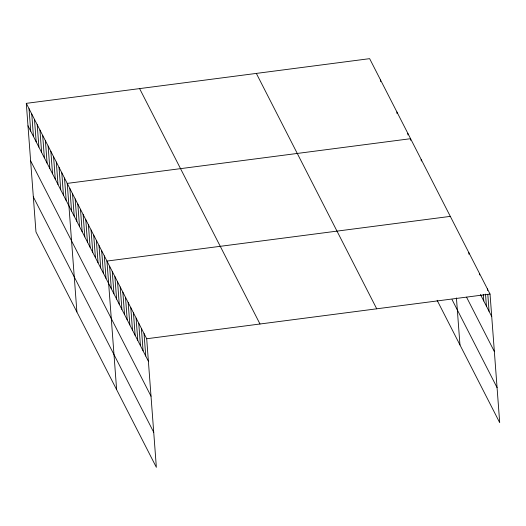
<?xml version="1.0" encoding="UTF-8"?>
<svg xmlns="http://www.w3.org/2000/svg" width="526" height="526" viewBox="0 0 526 526"><rect width="100%" height="100%" fill="white"/><g stroke="black" fill="none" stroke-linecap="round" stroke-linejoin="round"><path stroke-width="0.79" d="M26.3 103.352L146.695 338.751L156.36 467.338L35.965 231.94L26.3 103.352L369.64 58.662L490.035 294.06L499.7 422.648L437.126 300.3M450.302 216.377L106.962 261.067L116.634 389.654M146.695 338.751L490.035 294.06M480.462 294.501L491.718 316.507M466.542 297.157L494.355 351.532M452.038 299.583L497.063 387.623M256.34 73.41L376.728 308.808M139.6 88.605L259.995 324.003M27.99 125.806L148.378 361.204M30.62 160.831L151.015 396.229M33.335 196.915L153.73 432.313M487.385 288.879L487.503 290.483M487.806 294.494L489.068 311.333M485.518 294.126L486.425 306.152M483.289 294.56L483.775 300.977M479.436 273.342L479.561 274.947M468.844 252.631L468.962 254.236M456.43 297.913L459.967 344.964M421.168 159.411L421.287 161.015M410.694 140.304L410.569 138.7L67.236 183.39L76.901 311.977M407.841 133.361L407.966 134.965M396.926 112.018L397.051 113.623M380.554 80.005L380.673 81.609M144.045 333.569L145.735 356.023M141.395 328.395L143.085 350.842M138.746 323.214L140.435 345.667M136.096 318.033L137.786 340.486M133.453 312.858L135.136 335.305M130.803 307.677L132.486 330.131M128.153 302.503L129.843 324.95M125.504 297.321L127.193 319.775M122.854 292.14L124.544 314.594M120.204 286.966L121.894 309.413M117.561 281.785L119.244 304.238M114.911 276.604L116.594 299.057M112.262 271.429L113.951 293.876M109.612 266.248L111.302 288.702M104.312 255.892L106.002 278.339M101.669 250.711L103.352 273.165M99.019 245.537L100.703 267.984M96.37 240.356L98.06 262.809M93.72 235.175L95.41 257.628M91.07 230L92.76 252.447M88.421 224.819L90.11 247.273M85.777 219.638L87.461 242.091M83.128 214.463L84.811 236.91M80.478 209.282L82.168 231.736M77.828 204.101L79.518 226.555M75.179 198.927L76.868 221.374M72.529 193.746L74.219 216.199M69.879 188.571L71.569 211.018M64.507 178.051L66.191 200.505M61.779 172.719L63.462 195.172M59.05 167.38L60.733 189.833M56.315 162.047L58.005 184.495M53.586 156.709L55.276 179.162M50.858 151.376L52.547 173.823M48.129 146.037L49.819 168.491M45.4 140.705L47.09 163.152M42.672 135.366L44.362 157.82M39.943 130.034L41.633 152.481M37.215 124.695L38.904 147.149M34.486 119.363L36.176 141.81M31.757 114.024L33.447 136.477M29.029 108.691L30.718 131.138"/></g></svg>
